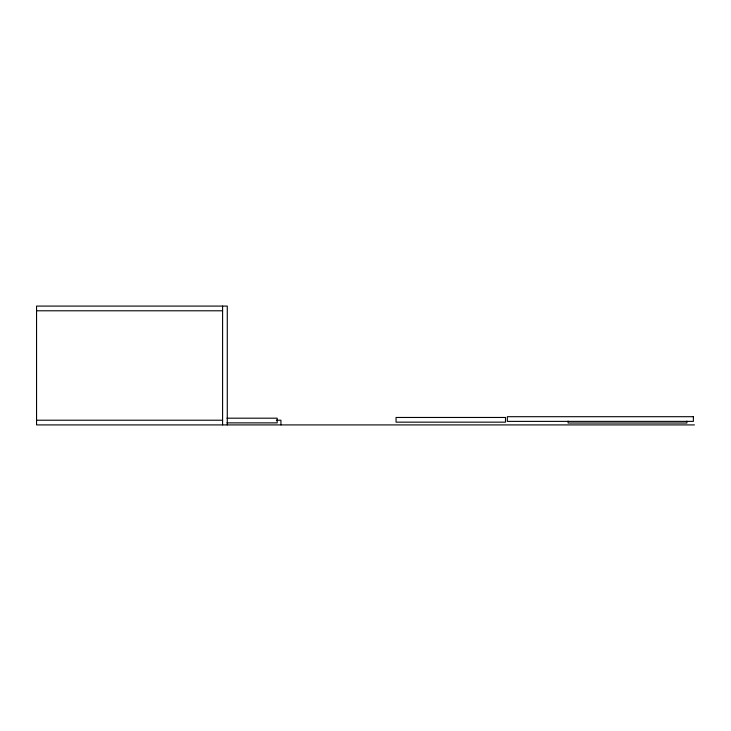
<?xml version="1.0" encoding="UTF-8"?>
<svg xmlns="http://www.w3.org/2000/svg" width="731" height="731" viewBox="0 0 731 731"><rect width="100%" height="100%" fill="white"/><g stroke="black" fill="none" stroke-linecap="round" stroke-linejoin="round"><path stroke-width="1.1" d="M36.55 310.785L222.589 310.785M226.957 418.187L277.177 418.187L277.177 422.874L226.957 422.874M36.55 420.215L222.589 420.215M276.373 420.215L280.932 420.215L280.932 424.912M694.45 424.912L36.55 424.912L36.55 306.088L227.277 306.088L227.277 424.912M686.902 421.129L686.902 423.011L568.088 423.011L568.088 421.129M222.589 306.088L222.589 424.912M693.372 416.697L507.332 416.697L507.332 421.385L693.372 421.385L693.372 416.697M505.496 417.465L396.056 417.465L396.056 422.162L505.496 422.162L505.496 417.465"/></g></svg>
